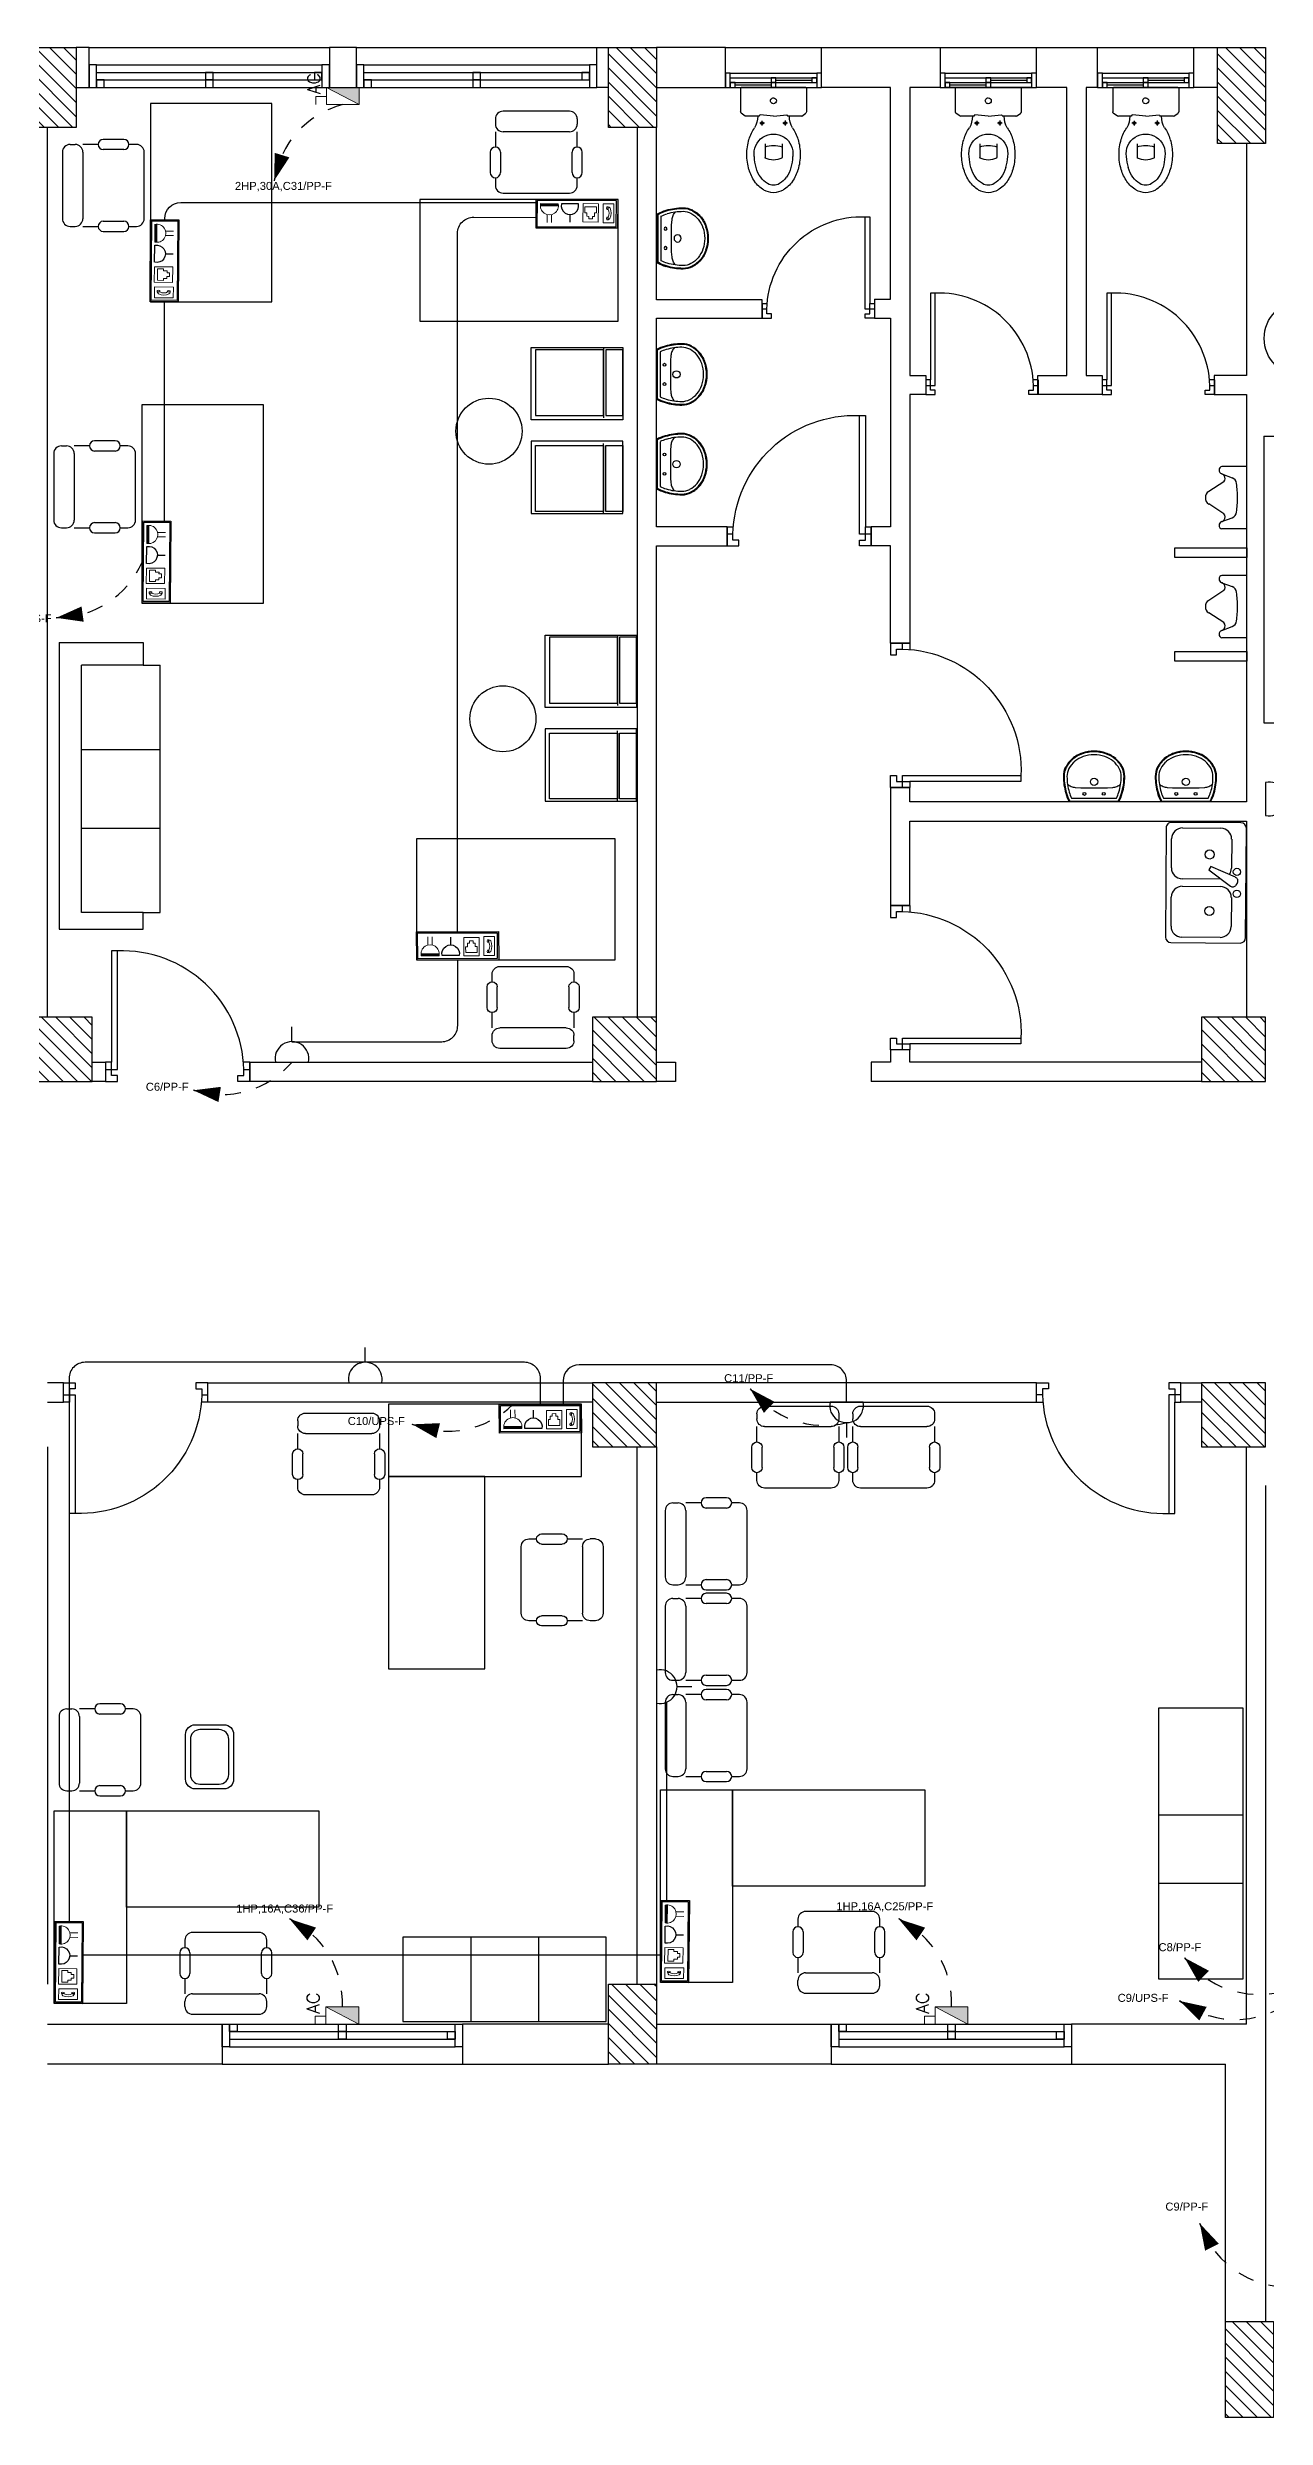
# Model space of a CAD drawing. Header units: metres. Extents: x -107 to 62, y 472 to 1032.
# Drawn here: x 45.54 to 53.14, y 480.6 to 495.39 of the extents above; entities that cross this region are included whole.
import ezdxf

# ---------------------------------------------------------------- set-up
doc = ezdxf.new("R2010")
doc.units = ezdxf.units.M
doc.header["$MEASUREMENT"] = 0
for name, pattern in [('ACAD_ISO02W100', [15, 12, -3]), ('DASHED', [0.75, 0.5, -0.25]), ('DASHED2', [0.375, 0.25, -0.125]), ('HIDDEN', [0.375, 0.25, -0.125])]:
    doc.linetypes.add(name, pattern=pattern)
doc.layers.get('0').update_dxf_attribs({"color": 8})
for name, color, linetype, lineweight in [('.', 7, 'Continuous', 9), ('Data & Telephone', 6, 'Continuous', 9), ('E-SOCKET', 2, 'Continuous', 25), ('E-TEXT-I', 4, 'Continuous', 30), ('Electrecalllll', 1, 'Continuous', 9), ('Legends', 3, 'Continuous', 9), ('lighting linea', 3, 'DASHED2', 0), ('power', 3, 'Continuous', 9)]:
    doc.layers.add(name, color=color, linetype=linetype, lineweight=lineweight)
for name, color, linetype in [('A-1st-FURN$0$A-FURN', 11, 'Continuous'), ('A-1st-FURN$0$ESYA', 11, 'Continuous'), ('A-1st-TOI$0$A-FLOR-PFIX', 140, 'Continuous'), ('A-1st-TOI$0$PL-DRAIN-EQ', 140, 'Continuous'), ('A-1st-WALL$0$A-DOOR', 151, 'Continuous'), ('A-1st-WALL$0$A-GLAZ', 121, 'Continuous'), ('A-1st-WALL$0$A-WALL', 254, 'Continuous'), ('A-1st-WALL$0$A-WALL-ELEV', 31, 'Continuous'), ('A-COL-FNL$0$A-COLS-CONC', 6, 'Continuous'), ('A-COL-FNL$0$A-HTCH', 80, 'Continuous'), ('E-LEADER', 30, 'Continuous'), ('Layer1', 24, 'ACAD_ISO02W100'), ('Power W', 3, 'Continuous')]:
    doc.layers.add(name, color=color, linetype=linetype)
doc.styles.add('ROMANC', font='romanc.shx', dxfattribs={"height": 3})
doc.styles.get("Standard").update_dxf_attribs({"font": 'arial.ttf'})

# ---------------------------------------------------------------- blocks, each defined once
blk = doc.blocks.new('A-1st-TOI$0$105')
at = {"layer": 'A-1st-TOI$0$A-FLOR-PFIX'}
for p, q in [((-1.7, 1526.3), (39.7, 1526.3)), ((37.8, 1523.3), (0.2, 1523.3)), ((7.8, 1514.6), (3.2, 1514.2)), ((19, 1514.6), (7.8, 1514.6)), ((30.2, 1514.6), (19, 1514.6)), ((34.8, 1514.2), (30.2, 1514.6))]:
    blk.add_line(p, q, dxfattribs=at)
at = {"layer": 'A-1st-TOI$0$A-FLOR-PFIX', "color": 8}
blk.add_line((39.3, 1525.7), (-1.3, 1525.7), dxfattribs=at)
at = {"layer": 'A-1st-TOI$0$A-FLOR-PFIX'}
for centre in [(10.9, 1519.6), (27.1, 1519.6)]:
    blk.add_circle(centre, 1.21, dxfattribs=at)
at = {"layer": 'A-1st-TOI$0$A-FLOR-PFIX', "color": 8}
blk.add_circle((19, 1509.5), 3.04, dxfattribs=at)
at = {"layer": 'A-1st-TOI$0$A-FLOR-PFIX'}
for centre, radius, start, end in [((42.7, 1505), 49.4, 163.4828, 180), ((31.1, 1508.5), 37.3, 151.4654, 163.4828), ((42.7, 1505), 46.4, 163.4828, 180), ((2.8, 1505.4), 8.46, 110.3115, 135.1981), ((31.1, 1508.5), 34.2, 154.4467, 163.4828), ((5.8, 1497.3), 17.1, 98.7165, 110.3115), ((32.2, 1497.3), 17.1, 69.6885, 81.2835), ((7, 1508.5), 34.2, 16.5172, 25.5533), ((35.2, 1505.4), 8.46, 44.8019, 69.6885), ((7, 1508.5), 37.3, 16.5172, 28.5346), ((-4.7, 1505), 46.4, 0, 16.5172), ((-4.7, 1505), 49.4, 0, 16.5172), ((11, 1505), 17.7, 180, 206.7277), ((14.9, 1507), 22, 206.7277, 230.5599), ((11, 1505), 14.7, 180, 206.7277), ((14.9, 1507), 19, 206.7277, 230.5599), ((17.4, 1510), 26, 230.5599, 251.1848), ((17.4, 1510), 22.9, 230.5599, 251.1848), ((20.6, 1510), 22.9, 288.8152, 309.4401), ((20.6, 1510), 26, 288.8152, 309.4401), ((23.1, 1507), 19, 309.4401, 333.2723), ((23.1, 1507), 22, 309.4401, 333.2723), ((27, 1505), 14.7, 333.2723, 360), ((27, 1505), 17.7, 333.2723, 0), ((19, 1514.8), 31, 251.1848, 270), ((19, 1514.8), 28, 251.1848, 270), ((19, 1514.8), 28, 270, 288.8152), ((19, 1514.8), 31, 270, 288.8152)]:
    blk.add_arc(centre, radius, start, end, dxfattribs=at)
at = {"layer": 'A-1st-TOI$0$A-FLOR-PFIX', "color": 8}
for centre, radius, start, end in [((42.7, 1505), 48.8, 163.4828, 180), ((31.1, 1508.5), 36.6, 152.0283, 163.4828), ((7, 1508.5), 36.6, 16.5172, 27.9717), ((-4.7, 1505), 48.8, 0, 16.5172), ((11, 1505), 17.1, 180, 206.7277), ((14.9, 1507), 21.4, 206.7277, 230.5599), ((17.4, 1510), 25.4, 230.5599, 251.1848), ((20.6, 1510), 25.4, 288.8152, 309.4401), ((23.1, 1507), 21.4, 309.4401, 333.2723), ((27, 1505), 17.1, 333.2723, 360), ((19, 1514.8), 30.4, 251.1848, 270), ((19, 1514.8), 30.4, 270, 288.8152)]:
    blk.add_arc(centre, radius, start, end, dxfattribs=at)
blk = doc.blocks.new('A-1st-TOI$0$U2')
for p, q in [((0, -455), (0, 455)), ((0, 455), (355, 455)), ((359, 348), (206, 291)), ((330, 233), (546, 91)), ((359, -348), (206, -291)), ((330, -233), (546, -91)), ((0, -455), (355, -455))]:
    blk.add_line(p, q)
for centre, radius, start, end in [((382, 280), 71.8, 108.3137, 141.7665), ((342, 401), 55.6, 288.3137, 76.2231), ((2025, -14), 1896, 173.2642, 179.5895), ((2025, 14), 1896, 180.4105, 186.7358), ((241, 197), 100, 110.4608, 173.2642), ((380, 281), 69.5, 141.7665, 223.5583), ((504, 8), 93.1, 355.1463, 63.1776), ((504, -8), 93.1, 296.8224, 4.8537), ((241, -197), 100, 186.7358, 249.5392), ((380, -281), 69.5, 136.4417, 218.2335), ((382, -280), 71.8, 218.2335, 251.6863), ((342, -401), 55.6, 283.7769, 71.6863)]:
    blk.add_arc(centre, radius, start, end)
blk = doc.blocks.new('A-1st-TOI$0$尿斗-3')
at = {"layer": 'A-1st-TOI$0$A-FLOR-PFIX'}
blk.add_blockref('A-1st-TOI$0$U2', (0, -455), dxfattribs=at)
blk = doc.blocks.new('A-1st-TOI$0$TOILET')
at = {"layer": 'A-1st-TOI$0$A-FLOR-PFIX'}
for p, q in [((-206, 79), (-206, -69)), ((201, 83), (-201, 83)), ((206, 79), (206, -69)), ((-176, -95), (-202, -77)), ((-93, -97), (-170, -97)), ((-87, -90), (-90, -95)), ((0, -97), (-83, -88)), ((0, -97), (83, -88)), ((86, -90), (88, -95)), ((170, -97), (92, -97)), ((176, -95), (202, -77))]:
    blk.add_line(p, q, dxfattribs=at)
at = {"layer": 'A-1st-TOI$0$A-FLOR-PFIX', "color": 8}
for p, q in [((-57, -139), (-86, -139)), ((-72, -125), (-72, -154)), ((87, -139), (58, -139)), ((72, -124), (72, -154)), ((-53, -269), (-53, -354)), ((53, -269), (53, -354))]:
    blk.add_line(p, q, dxfattribs=at)
at = {"layer": 'A-1st-TOI$0$A-FLOR-PFIX', "extrusion": (0, 0, -1)}
for centre, major_axis, start_param, end_param in [((-201, 79), (3.27, -3.27), 2.356194, 3.926991), ((201, 79), (3.27, 3.27), 5.497787, 7.068583), ((-196, -69), (6.53, 6.53), 2.976444, 3.926991), ((-170, -88), (6.53, 6.53), 2.356194, 2.976444), ((-243, -96), (102, -102), -0.779719, -0.263382), ((-93, -93), (2.61, 2.61), 1.293407, 2.356194), ((-83, -92), (2.61, -2.61), 2.864203, 4.034681), ((83, -92), (2.61, -2.61), 3.819301, 5.127948), ((92, -93), (2.61, -2.61), 0.785398, 1.986355), ((243, -96), (102, 102), 3.404975, 3.921312), ((170, -88), (6.53, -6.53), 0.165149, 0.785398), ((196, -69), (6.53, -6.53), -0.785398, 0.165149), ((173, -335), (240, -240), 2.356194, 2.638034), ((88, -310), (177, 177), 4.208831, 4.530769), ((0, -329), (85.8, 85.8), 3.768292, 7.227283), ((-88, -310), (177, -177), -1.389176, -1.067238), ((-173, -335), (240, -240), -1.067238, -0.785398), ((173, -335), (240, 240), 3.645151, 3.926991), ((88, -360), (177, 177), 3.316917, 3.645151), ((173, -335), (207, -207), 2.074355, 2.310238), ((88, -360), (145, 145), 3.316917, 3.645151), ((-88, -360), (145, -145), -0.503558, -0.175324), ((-173, -335), (207, 207), 0.831354, 1.067238), ((-88, -360), (177, -177), -0.503558, -0.175324), ((-173, -335), (240, 240), 0.785398, 1.067238), ((34, -397), (131, -131), 1.320326, 1.74612), ((34, -397), (98.1, 98.1), 2.891122, 3.316917), ((0, -455), (83.6, -83.6), 0.785398, 1.320326), ((0, -455), (50.9, -50.9), 0.785398, 1.320326), ((0, -455), (50.9, 50.9), 1.821267, 2.356194), ((0, -455), (83.6, 83.6), 1.821267, 2.356194), ((-34, -397), (98.1, -98.1), -0.175324, 0.250471), ((-34, -397), (131, 131), 1.395472, 1.821267)]:
    blk.add_ellipse(centre, major_axis=major_axis, ratio=1, start_param=start_param, end_param=end_param, dxfattribs=at)
at = {"layer": 'A-1st-TOI$0$A-FLOR-PFIX', "color": 8, "extrusion": (0, 0, -1)}
for centre, major_axis, start_param, end_param in [((0, 0), (13.1, -13.1), 0.785398, 3.926991), ((0, 0), (13.1, -13.1), 3.926991, 7.068583), ((-72, -139), (5.72, 5.72), 3.926991, 7.068583), ((-72, -139), (5.72, 5.72), 0.785398, 3.926991), ((72, -139), (5.72, 5.72), 3.926991, 7.068583), ((72, -139), (5.72, 5.72), 0.785398, 3.926991), ((0, -435), (111, 111), 5.153406, 5.842169), ((-49, -354), (2.61, 2.61), 2.846054, 3.926991), ((0, -261), (76.9, -76.9), 0.295539, 1.275258), ((49, -354), (2.61, -2.61), -0.785398, 0.295539)]:
    blk.add_ellipse(centre, major_axis=major_axis, ratio=1, start_param=start_param, end_param=end_param, dxfattribs=at)
blk = doc.blocks.new('A-1st-TOI$0$SINK')
at = {"layer": 'A-1st-TOI$0$PL-DRAIN-EQ'}
for p, q in [((1143, 781), (0, 781)), ((-57, 724), (-57, 0)), ((0, 114), (0, 514)), ((114, 629), (419, 629)), ((513, 671), (403, 412)), ((436, 393), (605, 618)), ((533, 513), (533, 114)), ((568, 691), (594, 676)), ((610, 114), (610, 514)), ((724, 629), (1029, 629)), ((1143, 514), (1143, 114)), ((1200, 0), (1200, 724)), ((403, 412), (436, 393)), ((419, 0), (114, 0)), ((1029, 0), (724, 0)), ((0, -57), (1143, -57))]:
    blk.add_line(p, q, dxfattribs=at)
for centre, radius in [((457, 686), 38.1), ((686, 686), 38.1), ((276, 400), 47.6), ((867, 400), 47.6)]:
    blk.add_circle(centre, radius, dxfattribs=at)
for centre, radius, start, end in [((0, 724), 57.2, 90, 180), ((1143, 724), 57.2, 0, 90), ((114, 514), 114, 90, 180), ((419, 514), 114, 56.607, 90), ((549, 658), 38.1, 60, 159.4623), ((575, 643), 38.1, 320.5377, 60), ((724, 514), 114, 90, 180), ((1029, 514), 114, 0, 90), ((0, 0), 57.2, 180, 270), ((114, 114), 114, 180, 270), ((419, 114), 114, 270, 0), ((724, 114), 114, 180, 270), ((1029, 114), 114, 270, 0), ((1143, 0), 57.2, 270, 0)]:
    blk.add_arc(centre, radius, start, end, dxfattribs=at)
blk = doc.blocks.new('A-1st-TOI')
at = {"layer": 'A-1st-TOI$0$A-FLOR-PFIX'}
for points in [[(49819, 11934), (49819, 11994), (50269, 11994), (50269, 11934)], [(49819, 11288), (49819, 11348), (50269, 11348), (50269, 11288)]]:
    blk.add_lwpolyline(points, close=True, dxfattribs=at)
for p in [(47316, 14783), (48656, 14783), (49638, 14783)]:
    blk.add_blockref('A-1st-TOI$0$TOILET', p, dxfattribs=at)
for name, p, xscale, yscale, zscale, rotation in [('A-1st-TOI$0$105', (57956, 14066), -7.444918917468496, 7.444918917468496, 7.444918917468441, 90), ('A-1st-TOI$0$105', (57949, 12935), 7.444918917468498, 7.444918917468498, 7.444918917468498, 90), ('A-1st-TOI$0$105', (57949, 12375), 7.444918917468498, 7.444918917468498, 7.444918917468498, 90), ('A-1st-TOI$0$尿斗-3', (50266, 12112), 0.428260468507421, 0.428260468507421, 0.428260468507421, 180), ('A-1st-TOI$0$尿斗-3', (50266, 11433), 0.428260468507421, 0.428260468507421, 0.428260468507421, 180), ('A-1st-TOI$0$105', (49454, 21773), 7.444918917468441, 7.444918917468441, 7.444918917468441, 180.0166034217015), ('A-1st-TOI$0$105', (50027, 21773), 7.444918917468441, 7.444918917468441, 7.444918917468441, 180.0166034217015), ('A-1st-TOI$0$SINK', (49800, 10248), 0.596516345280852, 0.596516345280852, 0.596516345280852, 269.6176388712638)]:
    blk.add_blockref(name, p, dxfattribs=dict(at, xscale=xscale, yscale=yscale, zscale=zscale, rotation=rotation))
blk = doc.blocks.new('A-1st-WALL$0$DOO1')
at = {"layer": 'A-1st-WALL$0$A-DOOR'}
for q in [(-74, -74), (-34, -120)]:
    blk.add_line((-74, -120), q, dxfattribs=at)
blk.add_lwpolyline([(-37, -74), (-74, -74), (-74, 0), (0, 0), (0, -37), (-37, -37), (-37, -74, 0.418149), (752, -814)], format="xyb", dxfattribs=at)
blk.add_lwpolyline([(826, -74), (752, -74), (752, -814), (789, -814), (789, -120), (826, -120), (826, 0), (752, 0), (752, -37), (789, -37), (789, -120)], dxfattribs=at)
blk = doc.blocks.new('A-1st-WALL$0$Win 1600')
for p, q in [((-750, 150), (750, 150)), ((-750, 100), (750, 100)), ((-750, 50), (750, 50)), ((-750, 0), (750, 0))]:
    blk.add_line(p, q)
for points in [[(-800, 0), (-750, 0), (-750, 150), (-800, 150)], [(-750, 0), (-700, 0), (-700, 50), (-750, 50)], [(-25, 50), (25, 50), (25, 100), (-25, 100)], [(-25, 0), (25, 0), (25, 50), (-25, 50)], [(700, 50), (750, 50), (750, 100), (700, 100)], [(750, 0), (800, 0), (800, 150), (750, 150)]]:
    blk.add_lwpolyline(points, close=True)
blk = doc.blocks.new('A-1st-WALL$0$Win 1000')
for p, q in [((-450, 150), (450, 150)), ((-450, 100), (450, 100)), ((-450, 50), (450, 50)), ((-450, 0), (450, 0)), ((-25, 25), (-400, 25)), ((25, 75), (400, 75))]:
    blk.add_line(p, q)
for points in [[(-500, 0), (-450, 0), (-450, 150), (-500, 150)], [(-450, 0), (-400, 0), (-400, 50), (-450, 50)], [(-25, 50), (25, 50), (25, 100), (-25, 100)], [(-25, 0), (25, 0), (25, 50), (-25, 50)], [(400, 50), (450, 50), (450, 100), (400, 100)], [(450, 0), (500, 0), (500, 150), (450, 150)]]:
    blk.add_lwpolyline(points, close=True)
blk = doc.blocks.new('A-1st-WALL')
at = {"layer": 'A-1st-WALL$0$A-WALL'}
for p, q in [((43046, 15116), (42966, 15116)), ((43046, 14866), (43046, 15116)), ((44714, 15116), (44546, 15116)), ((44546, 15116), (44546, 14866)), ((44714, 14866), (44714, 15116)), ((46214, 14866), (46214, 15116)), ((46214, 15116), (46286, 15116)), ((47016, 15116), (46586, 15116)), ((47016, 14866), (47016, 15116)), ((47616, 14866), (47616, 15116)), ((47616, 15116), (48356, 15116)), ((48356, 15116), (48356, 14866)), ((48956, 14866), (48956, 15116)), ((48956, 15116), (49336, 15116)), ((49336, 15116), (49336, 14866)), ((49938, 15116), (50086, 15116)), ((49938, 14866), (49938, 15116)), ((42966, 14866), (43046, 14866)), ((44546, 14866), (44714, 14866)), ((46286, 14866), (46214, 14866)), ((46586, 14866), (47016, 14866)), ((48046, 14866), (47616, 14866)), ((48046, 13546), (48046, 14866)), ((48166, 14866), (48166, 13070)), ((48356, 14866), (48166, 14866)), ((48926, 14866), (48386, 14866)), ((49146, 14866), (48956, 14866)), ((49146, 13070), (49146, 14866)), ((49336, 14866), (49266, 14866)), ((49266, 14866), (49266, 13070)), ((50086, 14866), (49938, 14866)), ((42786, 9066), (42786, 14616)), ((46466, 14616), (46466, 9066)), ((46586, 13542), (46586, 14616)), ((50266, 14516), (50266, 13070)), ((47246, 13542), (46586, 13542)), ((47246, 13426), (47246, 13542)), ((47946, 13546), (47946, 13426)), ((47946, 13546), (48046, 13546)), ((46586, 12126), (46586, 13426)), ((46586, 13426), (47246, 13426)), ((47946, 13426), (48046, 13426)), ((48046, 13426), (48046, 12126)), ((48166, 13070), (48266, 13070)), ((48266, 13070), (48266, 12950)), ((48966, 12950), (48966, 13070)), ((48966, 13070), (49146, 13070)), ((49266, 13070), (49366, 13070)), ((49366, 13070), (49366, 12950)), ((50266, 13070), (50066, 13070)), ((50066, 13070), (50066, 12950)), ((48266, 12950), (48166, 12950)), ((48166, 12950), (48166, 11400)), ((49366, 12950), (48966, 12950)), ((50066, 12950), (50266, 12950)), ((50266, 12950), (50266, 10410)), ((47026, 12126), (46586, 12126)), ((47026, 12006), (47026, 12126)), ((47926, 12006), (47926, 12126)), ((48046, 12126), (47926, 12126)), ((46586, 9066), (46586, 12006)), ((46586, 12006), (47026, 12006)), ((48046, 12006), (47926, 12006)), ((48046, 11400), (48046, 12006)), ((48046, 11400), (48166, 11400)), ((48046, 10500), (48166, 10500)), ((48046, 10500), (48046, 9763)), ((48166, 10410), (48166, 10500)), ((50266, 10410), (48166, 10410)), ((48166, 10290), (50266, 10290)), ((48166, 9763), (48166, 10290)), ((50266, 10290), (50266, 9066)), ((48046, 9763), (48166, 9763)), ((43066, 8786), (43149, 8786)), ((43149, 8786), (43149, 8666)), ((44049, 8666), (44049, 8786)), ((44049, 8786), (46186, 8786)), ((46586, 8786), (46705, 8786)), ((46705, 8786), (46705, 8666)), ((47926, 8786), (47926, 8666)), ((48046, 8786), (47926, 8786)), ((48166, 8863), (48046, 8863)), ((48046, 8863), (48046, 8786)), ((48166, 8786), (48166, 8863)), ((49986, 8786), (48166, 8786)), ((43149, 8666), (43066, 8666)), ((46186, 8666), (44049, 8666)), ((46705, 8666), (46586, 8666)), ((49986, 8666), (47926, 8666)), ((42886, 6786), (42786, 6786)), ((42786, 6666), (42886, 6666)), ((42886, 6666), (42886, 6786)), ((43786, 6666), (43786, 6786)), ((43786, 6786), (46186, 6786)), ((46186, 6666), (43786, 6666)), ((48957, 6786), (46586, 6786)), ((46586, 6666), (48957, 6666)), ((48957, 6666), (48957, 6786)), ((49857, 6666), (49857, 6786)), ((49857, 6786), (49986, 6786)), ((49986, 6666), (49857, 6666)), ((42786, 6386), (42786, 3036)), ((46466, 3036), (46466, 6386)), ((46586, 6386), (46586, 3036)), ((50266, 2786), (50266, 6386)), ((50386, 6146), (50386, 932)), ((42786, 2786), (43876, 2786)), ((43876, 2786), (43876, 2536)), ((46286, 2786), (45376, 2786)), ((45376, 2786), (45376, 2536)), ((46586, 2786), (47676, 2786)), ((47676, 2786), (47676, 2536)), ((50266, 2786), (49176, 2786)), ((49176, 2786), (49176, 2536)), ((43876, 2536), (42786, 2536)), ((45376, 2536), (46286, 2536)), ((47676, 2536), (46586, 2536)), ((49176, 2536), (50136, 2536)), ((50136, 932), (50136, 2536))]:
    blk.add_line(p, q, dxfattribs=at)
at = {"layer": 'A-1st-WALL$0$A-WALL-ELEV'}
for p, q in [((43046, 15116), (44546, 15116)), ((44714, 15116), (46214, 15116)), ((47017, 15116), (47617, 15116)), ((48357, 15116), (48957, 15116)), ((49338, 15116), (49938, 15116)), ((43876, 2536), (45376, 2536)), ((47676, 2536), (49176, 2536))]:
    blk.add_line(p, q, dxfattribs=at)
at = {"layer": 'A-1st-WALL$0$A-DOOR', "yscale": 0.7780309869113328, "zscale": 0.7780309869113328}
for p, xscale, rotation in [((47303, 13426), -0.7780309869113328, 180.0000000078675), ((48909, 12950), 0.7780309869113328, 179.9999999921326), ((50009, 12950), 0.7780309869113328, 179.9999999921326)]:
    blk.add_blockref('A-1st-WALL$0$DOO1', p, dxfattribs=dict(at, xscale=xscale, rotation=rotation))
at = {"layer": 'A-1st-WALL$0$A-DOOR', "xscale": -1}
for p, rotation in [((47100, 12006), 180), ((48046, 11326), 90.00000000786737), ((48046, 9689), 90)]:
    blk.add_blockref('A-1st-WALL$0$DOO1', p, dxfattribs=dict(at, rotation=rotation))
at = {"layer": 'A-1st-WALL$0$A-DOOR', "rotation": 179.9999999921326}
blk.add_blockref('A-1st-WALL$0$DOO1', (43975, 8666), dxfattribs=at)
at = {"layer": 'A-1st-WALL$0$A-DOOR', "xscale": -1}
blk.add_blockref('A-1st-WALL$0$DOO1', (43712, 6786), dxfattribs=at)
at = {"layer": 'A-1st-WALL$0$A-DOOR'}
blk.add_blockref('A-1st-WALL$0$DOO1', (49031, 6786), dxfattribs=at)
at = {"layer": 'A-1st-WALL$0$A-GLAZ'}
for name, p, xscale, yscale, zscale in [('A-1st-WALL$0$Win 1600', (43796, 14866), 0.9374999999999997, 0.9374999999999997, 0.9374999999999997), ('A-1st-WALL$0$Win 1600', (45464, 14866), 0.9374999999999997, 0.9374999999999997, 0.9374999999999997), ('A-1st-WALL$0$Win 1000', (47316, 14866), 0.5999999999097964, 0.5999999999097964, 0.5999999999097964), ('A-1st-WALL$0$Win 1000', (48656, 14866), 0.5999999999097964, 0.5999999999097964, 0.5999999999097964), ('A-1st-WALL$0$Win 1000', (49638, 14866), 0.5999999999097964, 0.5999999999097964, 0.5999999999097964)]:
    blk.add_blockref(name, p, dxfattribs=dict(at, xscale=xscale, yscale=yscale, zscale=zscale))
at = {"layer": 'A-1st-WALL$0$A-GLAZ', "xscale": -0.9374999999999997, "yscale": 0.9374999999999997, "zscale": 0.9374999999999997, "rotation": 180}
for p in [(44626, 2786), (48426, 2786)]:
    blk.add_blockref('A-1st-WALL$0$Win 1600', p, dxfattribs=at)
blk = doc.blocks.new('A-1st-FURN$0$KOLTUKT')
at = {"layer": 'A-1st-FURN$0$ESYA'}
for p, q in [((-0.8, 0.325), (-0.8, -0.325)), ((-0.725, 0.4), (-0.675, 0.4)), ((-0.45, 0.4), (-0.6, 0.4)), ((-0.6, 0.325), (-0.6, -0.325)), ((-0.2, 0.45), (-0.4, 0.45)), ((-0.2, 0.35), (-0.4, 0.35)), ((-0.075, 0.4), (-0.15, 0.4)), ((0, -0.325), (0, 0.325)), ((-0.725, -0.4), (-0.675, -0.4)), ((-0.6, -0.4), (-0.45, -0.4)), ((-0.4, -0.35), (-0.2, -0.35)), ((-0.4, -0.45), (-0.2, -0.45)), ((-0.15, -0.4), (-0.075, -0.4))]:
    blk.add_line(p, q, dxfattribs=at)
for centre, radius, start, end in [((-0.725, 0.325), 0.075, 90, 180), ((-0.675, 0.325), 0.075, 0, 90), ((-0.4, 0.4), 0.05, 90, 270), ((-0.2, 0.4), 0.05, 270, 90), ((-0.075, 0.325), 0.075, 0, 90), ((-0.725, -0.325), 0.075, 180, 270), ((-0.675, -0.325), 0.075, 270, 0), ((-0.4, -0.4), 0.05, 90, 270), ((-0.2, -0.4), 0.05, 270, 90), ((-0.075, -0.325), 0.075, 270, 0)]:
    blk.add_arc(centre, radius, start, end, dxfattribs=at)
blk = doc.blocks.new('A-1st-FURN')
at = {"layer": 'A-1st-FURN$0$A-FURN', "linetype": 'Continuous'}
for p, q in [((45804, 13243), (46375, 13243)), ((45804, 12792), (45804, 13243)), ((46256, 13230), (45831, 13230)), ((45831, 13230), (45831, 12819)), ((46256, 13243), (46256, 12805)), ((46256, 12819), (46256, 13230)), ((46269, 13230), (46269, 12819)), ((46375, 13230), (46269, 13230)), ((46375, 13243), (46375, 12792)), ((46375, 12819), (46375, 13230)), ((46375, 12792), (45804, 12792)), ((45831, 12819), (46256, 12819)), ((46269, 12819), (46375, 12819)), ((46375, 12659), (45804, 12659)), ((45804, 12659), (45804, 12208)), ((45831, 12633), (46256, 12633)), ((45831, 12221), (45831, 12633)), ((46256, 12208), (46256, 12646)), ((46256, 12633), (46256, 12221)), ((46269, 12221), (46269, 12633)), ((46269, 12633), (46375, 12633)), ((46375, 12208), (46375, 12659)), ((46375, 12633), (46375, 12221)), ((50374, 12690), (50900, 12690)), ((50374, 12690), (50374, 10902)), ((45804, 12208), (46375, 12208)), ((46256, 12221), (45831, 12221)), ((46375, 12221), (46269, 12221)), ((42859, 11403), (43384, 11403)), ((42859, 11403), (42859, 9615)), ((43384, 11403), (43384, 11263)), ((45891, 11450), (46462, 11450)), ((45891, 10999), (45891, 11450)), ((46343, 11437), (45918, 11437)), ((45918, 11437), (45918, 11025)), ((46343, 11450), (46343, 11012)), ((46343, 11025), (46343, 11437)), ((46356, 11437), (46356, 11025)), ((46462, 11437), (46356, 11437)), ((46462, 11450), (46462, 10999)), ((46462, 11025), (46462, 11437)), ((43384, 11263), (42999, 11263)), ((42999, 9720), (42999, 11263)), ((43384, 11263), (43489, 11263)), ((43489, 9720), (43489, 11263)), ((46462, 10999), (45891, 10999)), ((45918, 11025), (46343, 11025)), ((46356, 11025), (46462, 11025)), ((46462, 10866), (45891, 10866)), ((45891, 10866), (45891, 10415)), ((45918, 10839), (46343, 10839)), ((45918, 10428), (45918, 10839)), ((46343, 10415), (46343, 10853)), ((46343, 10839), (46343, 10428)), ((46356, 10428), (46356, 10839)), ((46356, 10839), (46462, 10839)), ((46462, 10415), (46462, 10866)), ((46462, 10839), (46462, 10428)), ((50374, 10902), (50900, 10902)), ((42999, 10737), (43489, 10737)), ((45891, 10415), (46462, 10415)), ((46343, 10428), (45918, 10428)), ((46462, 10428), (46356, 10428)), ((42999, 10246), (43489, 10246)), ((42859, 9615), (43384, 9615)), ((43384, 9720), (42999, 9720)), ((43384, 9615), (43384, 9720)), ((43384, 9720), (43489, 9720))]:
    blk.add_line(p, q, dxfattribs=at)
at = {"layer": 'A-1st-FURN$0$A-FURN'}
for p, q in [((50244, 4089), (49719, 4089)), ((49719, 3666), (50244, 3666)), ((45427, 3329), (45427, 2803)), ((45850, 3329), (45850, 2803))]:
    blk.add_line(p, q, dxfattribs=at)
for points in [[(43430, 13529), (44187, 13529), (44187, 14766), (43430, 14766)], [(45110, 14167), (45110, 13409), (46346, 13409), (46346, 14167)], [(43376, 11650), (44134, 11650), (44134, 12886), (43376, 12886)], [(45090, 9423), (45090, 10181), (46327, 10181), (46327, 9423)], [(44915, 6652), (44915, 6202), (46118, 6202), (46118, 6652)], [(44915, 6202), (44915, 5002), (45515, 5002), (45515, 6202)], [(49719, 4758), (50244, 4758), (50244, 3066), (50064, 3066), (50064, 3066), (49719, 3066)], [(46610, 4247), (47060, 4247), (47060, 3045), (46610, 3045)], [(47060, 4247), (48260, 4247), (48260, 3647), (47060, 3647)], [(42829, 4116), (43279, 4116), (43279, 2914), (42829, 2914)], [(43279, 4116), (44479, 4116), (44479, 3516), (43279, 3516)], [(46273, 3329), (45004, 3329), (45004, 2803), (46273, 2803), (46273, 3053), (46273, 3053)]]:
    blk.add_lwpolyline(points, close=True, dxfattribs=at)
for points in [[(43708, 4653), (43888, 4653, -0.414214), (43948, 4593), (43948, 4313, -0.414214), (43888, 4253), (43708, 4253, -0.414214), (43648, 4313), (43648, 4593, -0.414214)], [(43858, 4623), (43738, 4623, 0.414214), (43678, 4563), (43678, 4343, 0.414214), (43738, 4283), (43858, 4283, 0.414214), (43918, 4343), (43918, 4563, 0.414214)]]:
    blk.add_lwpolyline(points, format="xyb", close=True, dxfattribs=at)
for centre, radius in [((50610, 13301), 233), ((45541, 12722), 206), ((45628, 10928), 206)]:
    blk.add_circle(centre, radius, dxfattribs=at)
for p, xscale, yscale, zscale, rotation in [((45836, 14207), 638.1395131122569, 638.1395131122569, 638.1395131122569, 270), ((45816, 9383), -638.1395131122569, 638.1395131122569, 638.1395131122569, 270), ((44603, 6087), -638.139513112259, 638.139513112259, 638.1395131122569, 90), ((47468, 6130), -638.139513112259, 638.139513112259, 638.1395131122569, 90), ((48066, 6130), -638.139513112259, 638.139513112259, 638.1395131122569, 90), ((47724, 3489), 638.139513112259, 638.139513112259, 638.139513112259, 90), ((43899, 3358), 638.139513112259, 638.139513112259, 638.139513112259, 90)]:
    blk.add_blockref('A-1st-FURN$0$KOLTUKT', p, dxfattribs=dict(at, xscale=xscale, yscale=yscale, zscale=zscale, rotation=rotation))
at = {"layer": 'A-1st-FURN$0$A-FURN', "yscale": 638.1395131122569, "zscale": 638.1395131122569}
for p, xscale in [((43390, 14255), 638.1395131122569), ((43336, 12375), 638.1395131122569), ((47151, 5782), 638.1395131122569), ((45742, 5557), -638.1395131122569), ((47151, 5186), 638.1395131122569), ((43369, 4497), 638.1395131122569), ((47151, 4586), 638.1395131122569)]:
    blk.add_blockref('A-1st-FURN$0$KOLTUKT', p, dxfattribs=dict(at, xscale=xscale))
blk = doc.blocks.new('A-COL-FNL')
at = {"layer": 'A-COL-FNL$0$A-HTCH'}
h = blk.add_hatch(dxfattribs=at)
h.set_pattern_fill('ANSI31', color=256, scale=500, angle=90)
h.paths.add_polyline_path([(42666, 15116), (42966, 15116), (42966, 14616), (42666, 14616)])
h = blk.add_hatch(dxfattribs=at)
h.set_pattern_fill('ANSI31', color=256, scale=500, angle=90)
h.paths.add_polyline_path([(46286, 15116), (46586, 15116), (46586, 14616), (46286, 14616)])
h = blk.add_hatch(dxfattribs=at)
h.set_pattern_fill('ANSI31', color=256, scale=500, angle=90)
h.paths.add_polyline_path([(50086, 15116), (50386, 15116), (50386, 14516), (50086, 14516)])
h = blk.add_hatch(dxfattribs=at)
h.set_pattern_fill('ANSI31', color=256, scale=500, angle=90)
h.paths.add_polyline_path([(43066, 8666), (43066, 9066), (42666, 9066), (42666, 8666)])
h = blk.add_hatch(dxfattribs=at)
h.set_pattern_fill('ANSI31', color=256, scale=500, angle=90)
h.paths.add_polyline_path([(46586, 8666), (46586, 9066), (46186, 9066), (46186, 8666)])
h = blk.add_hatch(dxfattribs=at)
h.set_pattern_fill('ANSI31', color=256, scale=500, angle=90)
h.paths.add_polyline_path([(50386, 8666), (50386, 9066), (49986, 9066), (49986, 8666)])
h = blk.add_hatch(dxfattribs=at)
h.set_pattern_fill('ANSI31', color=256, scale=500, angle=90)
h.paths.add_polyline_path([(46586, 6386), (46586, 6786), (46186, 6786), (46186, 6386)])
h = blk.add_hatch(dxfattribs=at)
h.set_pattern_fill('ANSI31', color=256, scale=500, angle=90)
h.paths.add_polyline_path([(50386, 6386), (50386, 6786), (49986, 6786), (49986, 6386)])
h = blk.add_hatch(dxfattribs=at)
h.set_pattern_fill('ANSI31', color=256, scale=500, angle=90)
h.paths.add_polyline_path([(46286, 3036), (46586, 3036), (46586, 2536), (46286, 2536)])
h = blk.add_hatch(dxfattribs=at)
h.set_pattern_fill('ANSI31', color=256, scale=500, angle=90)
h.paths.add_polyline_path([(50136, 932), (50436, 932), (50436, 332), (50136, 332)])
at = {"layer": 'A-COL-FNL$0$A-COLS-CONC'}
for points in [[(42666, 15116), (42966, 15116), (42966, 14616), (42666, 14616)], [(46286, 15116), (46586, 15116), (46586, 14616), (46286, 14616)], [(50086, 15116), (50386, 15116), (50386, 14516), (50086, 14516)], [(43066, 8666), (43066, 9066), (42666, 9066), (42666, 8666)], [(46586, 8666), (46586, 9066), (46186, 9066), (46186, 8666)], [(50386, 8666), (50386, 9066), (49986, 9066), (49986, 8666)], [(46586, 6386), (46586, 6786), (46186, 6786), (46186, 6386)], [(50386, 6386), (50386, 6786), (49986, 6786), (49986, 6386)], [(46286, 3036), (46586, 3036), (46586, 2536), (46286, 2536)], [(50136, 932), (50436, 932), (50436, 332), (50136, 332)]]:
    blk.add_lwpolyline(points, close=True, dxfattribs=at)
blk = doc.blocks.new('Network')
at = {"layer": 'Data & Telephone', "color": 6}
for p, q in [((1361.996, 129.2824), (1361.939, 129.2824)), ((1361.939, 129.2146), (1361.939, 129.2824)), ((1361.939, 129.2146), (1361.996, 129.2146)), ((1361.9533, 129.2484), (1361.9462, 129.2484)), ((1361.9462, 129.2268), (1361.9462, 129.2484)), ((1361.9462, 129.2268), (1361.9888, 129.2268)), ((1361.9605, 129.2615), (1361.9533, 129.2615)), ((1361.9533, 129.2615), (1361.9533, 129.2484)), ((1361.9745, 129.2703), (1361.9605, 129.2703)), ((1361.9605, 129.2703), (1361.9605, 129.2615)), ((1361.9745, 129.2703), (1361.9745, 129.2615)), ((1361.9745, 129.2615), (1361.9817, 129.2615)), ((1361.9817, 129.2615), (1361.9817, 129.2484)), ((1361.9817, 129.2484), (1361.9888, 129.2484)), ((1361.9888, 129.2268), (1361.9888, 129.2484)), ((1361.996, 129.2146), (1361.996, 129.2824))]:
    blk.add_line(p, q, dxfattribs=at)
blk = doc.blocks.new('DUPLEX SOCKET')
at = {"layer": 'power', "color": 2}
for p, q in [((0, 198), (0, -198)), ((240, 49), (417, 49)), ((240, -49), (417, -49))]:
    blk.add_line(p, q, dxfattribs=at)
blk.add_arc((44, 0), 202, 257.429, 102.5754, dxfattribs=at)
blk = doc.blocks.new('Telephone')
at = {"layer": 'Electrecalllll'}
for points in [[(1356.067, 130.372), (1356.064, 130.372), (1356.064, 130.337), (1356.067, 130.337)], [(1356.067, 130.23), (1356.064, 130.23), (1356.064, 130.195), (1356.067, 130.195)]]:
    blk.add_hatch(color=4, dxfattribs=at).paths.add_polyline_path(points)
at = {"layer": 'Electrecalllll', "color": 4}
for p, q in [((1356.082, 130.372), (1356.064, 130.372)), ((1356.064, 130.372), (1356.064, 130.337)), ((1356.082, 130.337), (1356.064, 130.337)), ((1356.082, 130.23), (1356.064, 130.23)), ((1356.064, 130.23), (1356.064, 130.195)), ((1356.082, 130.195), (1356.064, 130.195)), ((1356.067, 130.372), (1356.067, 130.337)), ((1356.067, 130.23), (1356.067, 130.195))]:
    blk.add_line(p, q, dxfattribs=at)
blk.add_lwpolyline([(1356.132, 130.415), (1355.984, 130.415), (1355.984, 130.156), (1356.132, 130.156)], close=True, dxfattribs=at)
for centre, radius, start, end in [((1356.188, 130.283), 0.167, 154.325, 204.7884), ((1356.09, 130.264), 0.0741, 223.9483, 249.7273), ((1356.086, 130.31), 0.0665, 109.3444, 136.9236), ((1356.16, 130.284), 0.11, 150.725, 209.275), ((1356.051, 130.355), 0.0353, 330.3482, 29.6518), ((1356.051, 130.212), 0.0353, 330.3482, 29.6518)]:
    blk.add_arc(centre, radius, start, end, dxfattribs=at)
blk = doc.blocks.new('h socket')
at = {"layer": 'E-SOCKET'}
for p, q in [((0, 0.144), (0, 0.248)), ((-0.115, 0), (0.115, 0))]:
    blk.add_line(p, q, dxfattribs=at)
blk.add_arc((0, 0.026), 0.118, 347.4312, 192.5776, dxfattribs=at)
blk = doc.blocks.new('H s')
at = {"xscale": 1.050492552334089, "yscale": 1.050492552334089, "zscale": 1.050492552334089}
blk.add_blockref('h socket', (0, 0), dxfattribs=at)
blk = doc.blocks.new('Floor Box 2')
at = {"layer": '.', "linetype": 'DASHED', "lineweight": 0, "ltscale": 0.4}
h = blk.add_hatch(color=2, dxfattribs=at)
h.dxf.hatch_style = 1
h.paths.add_polyline_path([(0.029, -0.027, 0.054926), (0.027, -0.04), (0.141, -0.04, 0.054906), (0.14, -0.028)])
for points in [[(0.512, -0.002), (0, 0), (-0.001, -0.177), (0.511, -0.178)], [(0.502, -0.009), (0.007, -0.007), (0.006, -0.17), (0.501, -0.171)]]:
    blk.add_lwpolyline(points, close=True)
at = {"layer": 'Legends', "color": 2, "linetype": 'DASHED', "lineweight": 0, "ltscale": 0.4}
blk.add_lwpolyline([(0.141, -0.04), (0.027, -0.04)], dxfattribs=at)
at = {"xscale": 0.4543284512265046, "yscale": 0.4543284512265046, "zscale": 0.4543284512265046, "rotation": 180}
blk.add_blockref('Telephone', (616.548, 59.105), dxfattribs=at)
at = {"layer": 'Data & Telephone', "color": 0, "lineweight": 60, "xscale": -1.685405181710514, "yscale": 1.685405181710514, "zscale": 1.685405181733448, "rotation": 179.6918616787939}
blk.add_blockref('Network', (-2293.921, 230.094), dxfattribs=at)
at = {"layer": 'Layer1', "linetype": 'Continuous', "lineweight": 35, "xscale": 0.4391741577047093, "yscale": 0.4391741577047093, "zscale": 0.4391741577047093, "rotation": 180}
blk.add_blockref('H s', (0.212, -0.028), dxfattribs=at)
at = {"layer": 'power', "xscale": -0.0002808277206373994, "yscale": 0.0002808277206373993, "zscale": 0.0002808277206373995, "rotation": 89.69844143202054}
blk.add_blockref('DUPLEX SOCKET', (0.084, -0.027), dxfattribs=at)
blk = doc.blocks.new('sf32a')
at = {"layer": '.', "linetype": 'Continuous', "lineweight": 0, "ltscale": 0.4}
h = blk.add_hatch(color=3, dxfattribs=at)
h.dxf.hatch_style = 1
h.paths.add_polyline_path([(0.057, 0.204), (-0.05, 0), (0.057, 0)])
at = {"layer": 'power', "color": 3, "linetype": 'Continuous', "lineweight": 0, "ltscale": 0.02}
for p, q in [((0, 0.271), (-0.05, 0.271)), ((-0.05, 0.204), (-0.05, 0)), ((-0.05, 0), (0.057, 0.204)), ((0.057, 0.204), (-0.05, 0.204)), ((0, 0.204), (0, 0.271)), ((0.057, 0), (0.057, 0.204)), ((-0.05, 0), (0.057, 0))]:
    blk.add_line(p, q, dxfattribs=at)
at = {"layer": 'power', "color": 3, "linetype": 'Continuous', "lineweight": 0, "style": 'ROMANC'}
blk.add_text('AC', height=0.0786, dxfattribs=at).set_placement((0.015, 0.244))
blk = doc.blocks.new('*U130')
blk.add_line((-559, -64), (-628, -122))
blk.add_lwpolyline([(-628, -122, 0, 96, 0), (-493, -24, 96, 96, 0)], format="xyseb")
at = {"linetype": 'HIDDEN', "ltscale": 0.2}
blk.add_arc((-221, -539), 583, 67.7241, 134.241, dxfattribs=at)
blk = doc.blocks.new('*U127')
blk.add_line((233, 512), (309, 560))
blk.add_lwpolyline([(309, 560, 0, 96, 0), (175, 462, 96, 96, 0)], format="xyseb")
at = {"linetype": 'HIDDEN', "ltscale": 0.2}
blk.add_arc((581, 44), 583, 117.8068, 184.3237, dxfattribs=at)

msp = doc.modelspace()

# ---------------------------------------------------------------- linework, layer by layer
at = {"layer": 'Power W', "color": 6, "linetype": 'Continuous', "lineweight": 30, "ltscale": 0.4}
for points in [[(46.269, 494.312), (46.269, 494.319, -0.414191), (46.369, 494.419), (48.585, 494.419)], [(48.096, 489.872), (48.096, 494.228, -0.41579), (48.197, 494.328), (48.584, 494.326)], [(47.52, 487.185), (45.772, 487.185, 0.414214), (45.672, 487.085), (45.672, 483.697)], [(48.613, 486.922), (48.613, 487.085, 0.414236), (48.513, 487.185), (47.52, 487.185)]]:
    msp.add_lwpolyline(points, format="xyb", dxfattribs=at)
for points in [[(46.265, 493.8), (46.265, 492.432)], [(45.759, 483.489), (49.362, 483.49)]]:
    msp.add_lwpolyline(points, dxfattribs=at)
at = {"layer": 'Power W', "color": 7, "linetype": 'Continuous', "lineweight": 25, "ltscale": 0.4}
for points in [[(47.063, 489.185), (47.997, 489.185, 0.414214), (48.097, 489.285), (48.097, 489.694)], [(50.523, 486.937), (50.523, 487.069, 0.414214), (50.423, 487.169), (48.854, 487.169, 0.414131), (48.754, 487.069), (48.754, 486.922)]]:
    msp.add_lwpolyline(points, format="xyb", dxfattribs=at)
msp.add_lwpolyline([(49.401, 483.828), (49.401, 485.064)], dxfattribs=at)

# ---------------------------------------------------------------- block references
at = {"xscale": 0.001, "yscale": 0.001, "zscale": 0.001}
for name in ['A-1st-WALL', 'A-1st-TOI', 'A-1st-FURN']:
    msp.add_blockref(name, (2.751, 480.271), dxfattribs=at)
at = {"layer": 'E-LEADER'}
for name, p, xscale, yscale, zscale, rotation in [('*U130', (47.381, 495.03), 0.001, 0.001, 0.001, 36.86723096318565), ('*U127', (46.129, 492.177), 0.0009999999999999998, 0.0009999999999999998, 0.0009999999999999998, 151.8681075028112), ('*U127', (47.063, 489.057), 0.0009999999999999998, 0.0009999999999999998, 0.0009999999999999998, 134.7825950226649), ('*U127', (48.441, 486.923), 0.0009999999999999992, 0.0009999999999999992, 0.0009999999999999992, 130.1452863083432), ('*U127', (50.525, 486.809), 0.0009999999999999998, 0.0009999999999999998, 0.0009999999999999998, 99.63746824975881), ('*U130', (47.377, 483.164), 0.001, 0.001, 0.001, 289.9411934642562), ('*U130', (51.177, 483.164), 0.001, 0.001, 0.001, 289.9411934642562), ('*U127', (53.235, 483.26), 0.0009999999999999998, 0.0009999999999999998, 0.0009999999999999998, 99.63746824975881), ('*U127', (53.239, 483.163), 0.0009999999999999996, 0.0009999999999999996, 0.0009999999999999996, 115.4534525008459), ('*U127', (53.231, 481.42), 0.0009999999999999998, 0.0009999999999999998, 0.0009999999999999998, 80.94314065303995)]:
    msp.add_blockref(name, p, dxfattribs=dict(at, xscale=xscale, yscale=yscale, zscale=zscale, rotation=rotation))
at = {"layer": 'E-SOCKET', "color": 2, "linetype": 'DASHED', "lineweight": 0}
msp.add_blockref('Floor Box 2', (48.585, 494.439), dxfattribs=at)
at = {"layer": 'E-SOCKET', "color": 2, "linetype": 'DASHED', "lineweight": 0, "xscale": -1}
for p, rotation in [((46.181, 494.312), 89.38372335759257), ((46.131, 492.433), 89.38372335759257), ((47.841, 489.694), 180), ((48.357, 486.744), 180), ((49.365, 483.828), 89.3837233575841), ((45.584, 483.697), 89.3837233575841)]:
    msp.add_blockref('Floor Box 2', p, dxfattribs=dict(at, rotation=rotation))
at = {"layer": 'lighting linea', "color": 2, "linetype": 'DASHED', "ltscale": 0.4, "xscale": 0.001, "yscale": 0.001, "zscale": 0.001}
msp.add_blockref('A-COL-FNL', (2.751, 480.271), dxfattribs=at)
at = {"layer": 'power', "rotation": 90}
for p in [(47.483, 495.08), (47.479, 483.107), (51.279, 483.107)]:
    msp.add_blockref('sf32a', p, dxfattribs=at)
at = {"layer": 'power', "xscale": 0.8477581206247471, "yscale": 0.8477581206247471, "zscale": 0.8477581206247471}
for p, rotation in [((53.136, 490.699), 270), ((50.523, 486.937), 180.0000000000159), ((49.337, 485.162), 270)]:
    msp.add_blockref('H s', p, dxfattribs=dict(at, rotation=rotation))
for p in [(47.063, 489.057), (47.52, 487.057)]:
    msp.add_blockref('H s', p, dxfattribs=at)

# ---------------------------------------------------------------- texts
at = {"layer": 'E-TEXT-I', "color": 3, "linetype": 'DASHED', "lineweight": 0, "ltscale": 0.4}
for s, height, p in [('2HP,30A,C31/PP-F', 0.04992, (46.707, 494.498)), ('C18/UPS-F', 0.0499, (45.207, 491.801, 0)), ('C6/PP-F', 0.0499, (46.151, 488.879, 0)), ('C11/PP-F', 0.0499, (49.759, 487.061, 0)), ('C10/UPS-F', 0.0499, (47.411, 486.794, 0)), ('1HP,16A,C36/PP-F', 0.04992, (46.715, 483.753)), ('1HP,16A,C25/PP-F', 0.04992, (50.459, 483.767)), ('C8/PP-F', 0.0499, (52.469, 483.512, 0)), ('C9/UPS-F', 0.0499, (52.214, 483.196, 0)), ('C9/PP-F', 0.0499, (52.512, 481.894, 0))]:
    msp.add_text(s, height=height, dxfattribs=at).set_placement(p)

doc.saveas('drawing.dxf')
